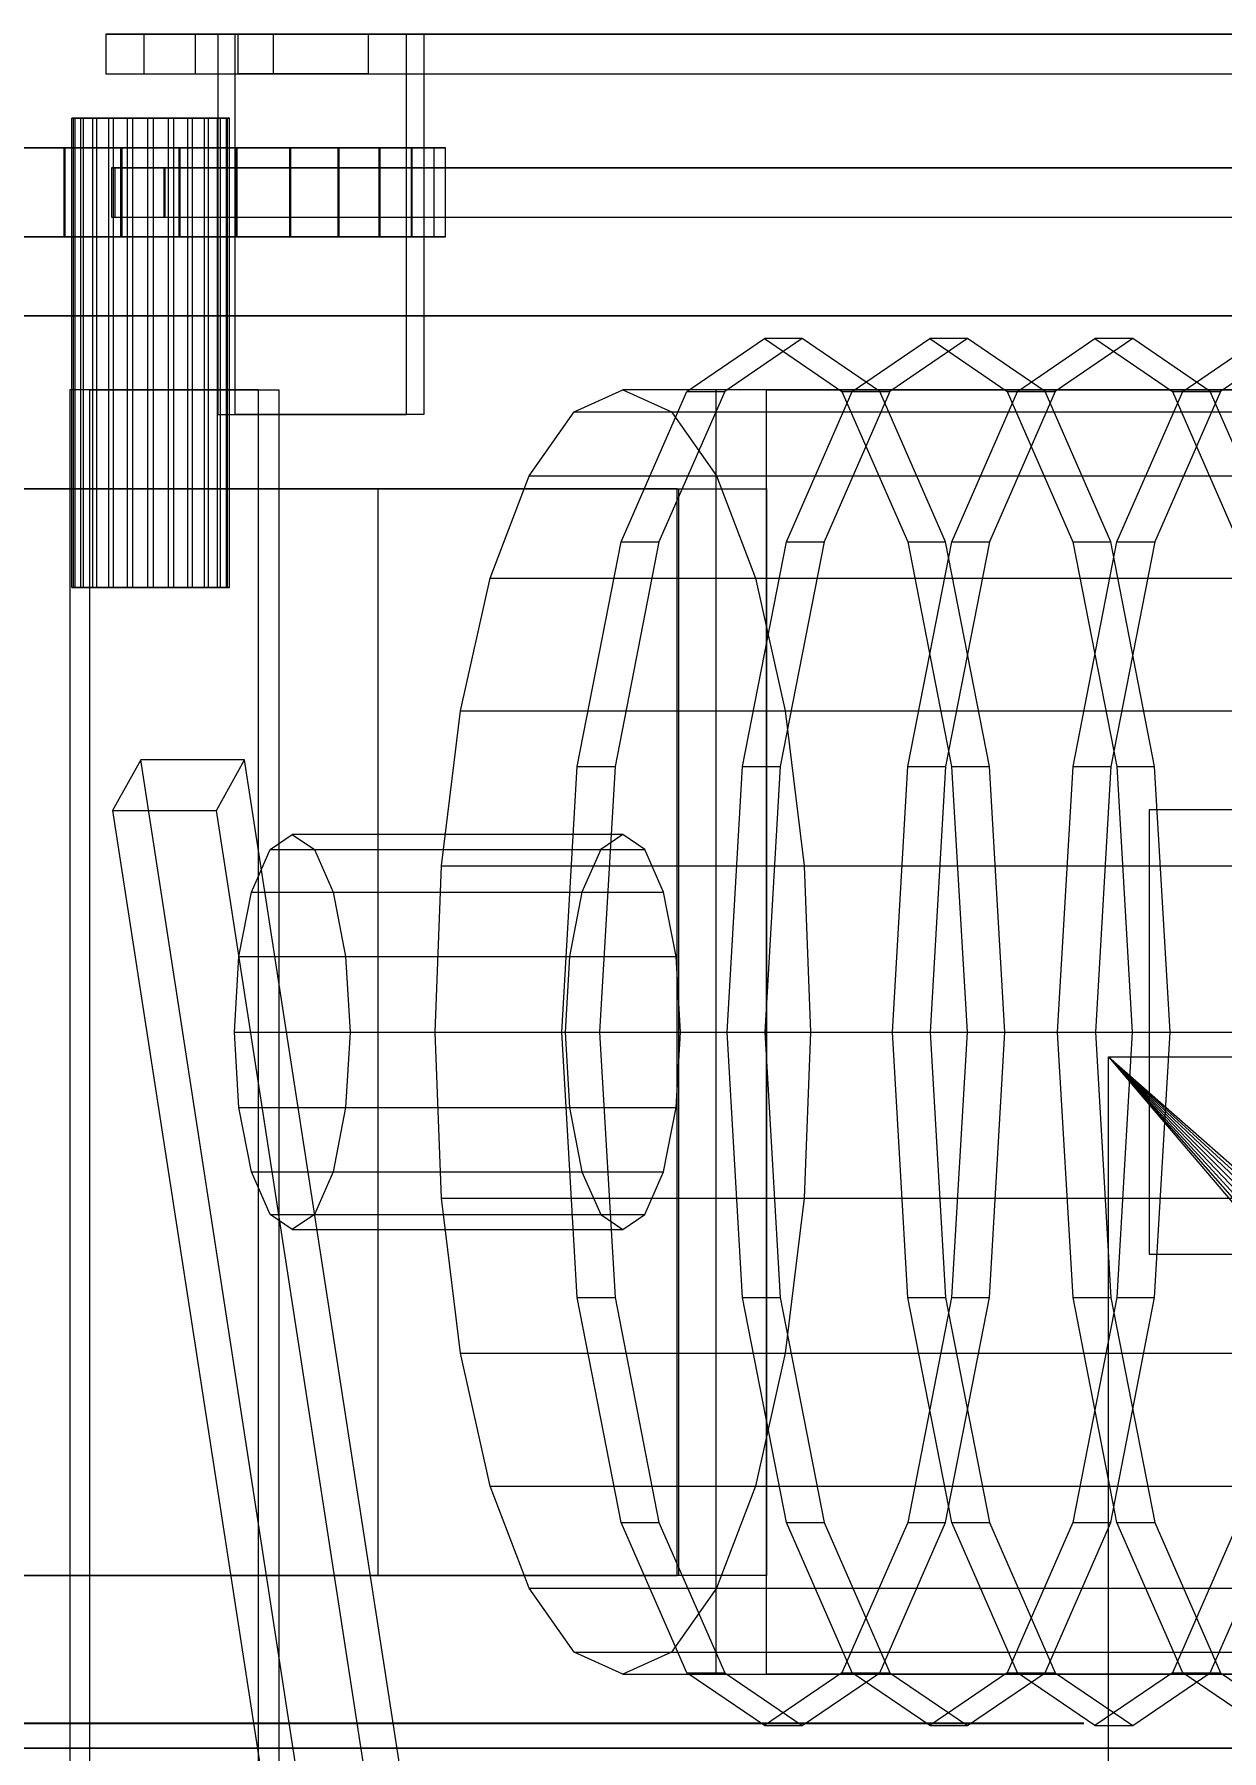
# Model space of a CAD drawing. Header units: millimetres. Extents: x -1970 to 59977, y -50268 to 6837.
# Drawn here: x 24335.6 to 24576.1, y -17515.5 to -17168 of the extents above; entities that cross this region are included whole.
import ezdxf

# ---------------------------------------------------------------- set-up
doc = ezdxf.new("R2010")
doc.units = ezdxf.units.MM
for name, color, linetype, lineweight in [('COTAS_O', 1, 'Continuous', 0), ('superior_briquetadora', 7, 'Continuous', 0), ('superior_C02', 7, 'Continuous', 0)]:
    doc.layers.add(name, color=color, linetype=linetype, lineweight=lineweight)
doc.dimstyles.new('R19_100', dxfattribs={"dimtxt": 250, "dimasz": 150, "dimexe": 150, "dimexo": 80, "dimgap": 100, "dimtad": 1, "dimtih": 1, "dimtoh": 1, "dimdsep": 46, "dimcen": 0.09, "dimadec": 0, "dimazin": 0, "dimtfac": 1, "dimtdec": 4, "dimtofl": 0, "dimtmove": 0, "dimatfit": 3, "dimfxl": 1, "dimtolj": 1, "dimtzin": 0, "dimarcsym": 0})

# ---------------------------------------------------------------- blocks, each defined once
blk = doc.blocks.new('*D34')
at = {"layer": 'COTAS_O', "color": 0, "lineweight": -2, "transparency": 16777216}
for p, q in [((24548.19, -17510), (23778.19, -17510)), ((23928.19, -19330), (23928.19, -17660)), ((24548.19, -19480), (23778.19, -19480))]:
    blk.add_line(p, q, dxfattribs=at)
at = {"layer": 'COTAS_O', "color": 0, "transparency": 16777216}
for points in [[(23903.19, -17660), (23953.19, -17660), (23928.19, -17510)], [(23903.19, -19330), (23953.19, -19330), (23928.19, -19480)]]:
    blk.add_solid(points, dxfattribs=at)
at = {"layer": 'Defpoints', "color": 0, "transparency": 16777216}
for p in [(23928.19, -17510), (24628.19, -17510), (24628.19, -19480)]:
    blk.add_point(p, dxfattribs=at)

msp = doc.modelspace()

# ---------------------------------------------------------------- linework, layer by layer
at = {"layer": 'superior_briquetadora'}
for p, q in [((24553.187, -17675), (24553.187, -17375)), ((24553.187, -17375), (24604.187, -17435)), ((24553.187, -17375), (24604.36, -17433.244)), ((24553.187, -17375), (24604.872, -17431.556)), ((24553.187, -17375), (24605.703, -17430)), ((24553.187, -17375), (24606.823, -17428.636)), ((24553.187, -17375), (24608.186, -17427.517)), ((24553.187, -17375), (24609.742, -17426.685)), ((24553.187, -17375), (24611.431, -17426.173)), ((24553.187, -17375), (24853.187, -17375))]:
    msp.add_line(p, q, dxfattribs=at)
at = {"layer": 'superior_C02'}
for p, q in [((24368.284, -17168), (24350.102, -17168)), ((24350.102, -17168), (24350.102, -17176)), ((24350.102, -17168), (25349.096, -17168)), ((24376.916, -17168), (24357.789, -17168)), ((24357.789, -17168), (24357.789, -17176)), ((24384.093, -17168), (24357.789, -17168)), ((24368.284, -17176), (24368.284, -17168)), ((25367.278, -17168), (24368.284, -17168)), ((24411.03, -17168), (24372.776, -17168)), ((24372.776, -17168), (24372.776, -17245)), ((24376.284, -17168), (24372.776, -17168)), ((24376.284, -17245), (24376.284, -17168)), ((24376.284, -17168), (24414.537, -17168)), ((24376.916, -17176), (24376.916, -17168)), ((24376.916, -17168), (24403.22, -17168)), ((24384.093, -17176), (24384.093, -17168)), ((24384.093, -17168), (24403.22, -17168)), ((24403.22, -17168), (24403.22, -17176)), ((24411.03, -17245), (24411.03, -17168)), ((24411.03, -17168), (24414.537, -17168)), ((24414.537, -17168), (24414.537, -17245)), ((24350.102, -17176), (24368.284, -17176)), ((24350.102, -17176), (25349.096, -17176)), ((24357.789, -17176), (24376.916, -17176)), ((24357.789, -17176), (24384.093, -17176)), ((24368.284, -17176), (25367.278, -17176)), ((24403.22, -17176), (24376.916, -17176)), ((24403.22, -17176), (24384.093, -17176)), ((24343.604, -17185), (24343.203, -17185)), ((24343.203, -17185), (24343.892, -17185)), ((24343.203, -17280), (24343.203, -17185)), ((24345.067, -17185), (24343.604, -17185)), ((24343.604, -17280), (24343.604, -17185)), ((24343.892, -17185), (24345.624, -17185)), ((24343.892, -17280), (24343.892, -17185)), ((24347.493, -17185), (24345.067, -17185)), ((24345.067, -17280), (24345.067, -17185)), ((24345.624, -17185), (24348.28, -17185)), ((24345.624, -17280), (24345.624, -17185)), ((24350.716, -17185), (24347.493, -17185)), ((24347.493, -17280), (24347.493, -17185)), ((24348.28, -17185), (24351.68, -17185)), ((24348.28, -17280), (24348.28, -17185)), ((24354.517, -17185), (24350.716, -17185)), ((24350.716, -17280), (24350.716, -17185)), ((24351.68, -17185), (24355.592, -17185)), ((24351.68, -17280), (24351.68, -17185)), ((24358.637, -17185), (24354.517, -17185)), ((24354.517, -17280), (24354.517, -17185)), ((24355.592, -17185), (24359.75, -17185)), ((24355.592, -17280), (24355.592, -17185)), ((24362.794, -17185), (24358.637, -17185)), ((24358.637, -17280), (24358.637, -17185)), ((24359.75, -17185), (24363.87, -17185)), ((24359.75, -17280), (24359.75, -17185)), ((24366.707, -17185), (24362.794, -17185)), ((24362.794, -17280), (24362.794, -17185)), ((24363.87, -17185), (24367.671, -17185)), ((24363.87, -17280), (24363.87, -17185)), ((24370.107, -17185), (24366.707, -17185)), ((24366.707, -17280), (24366.707, -17185)), ((24367.671, -17185), (24370.894, -17185)), ((24367.671, -17280), (24367.671, -17185)), ((24372.763, -17185), (24370.107, -17185)), ((24370.107, -17280), (24370.107, -17185)), ((24370.894, -17185), (24373.32, -17185)), ((24370.894, -17280), (24370.894, -17185)), ((24374.495, -17185), (24372.763, -17185)), ((24372.763, -17280), (24372.763, -17185)), ((24373.32, -17185), (24374.783, -17185)), ((24373.32, -17280), (24373.32, -17185)), ((24375.184, -17185), (24374.495, -17185)), ((24374.495, -17185), (24374.495, -17280)), ((24374.783, -17185), (24375.184, -17185)), ((24374.783, -17280), (24374.783, -17185)), ((24375.184, -17280), (24375.184, -17185)), ((24341.657, -17191), (24330.8, -17191)), ((24331.019, -17191), (24341.895, -17191)), ((24353.189, -17191), (24341.657, -17191)), ((24341.657, -17209), (24341.657, -17191)), ((24341.895, -17191), (24353.436, -17191)), ((24341.895, -17209), (24341.895, -17191)), ((24364.951, -17191), (24353.189, -17191)), ((24353.189, -17209), (24353.189, -17191)), ((24353.436, -17191), (24365.198, -17191)), ((24353.436, -17209), (24353.436, -17191)), ((24376.492, -17191), (24364.951, -17191)), ((24364.951, -17209), (24364.951, -17191)), ((24365.198, -17191), (24376.729, -17191)), ((24365.198, -17209), (24365.198, -17191)), ((24387.368, -17191), (24376.492, -17191)), ((24376.492, -17209), (24376.492, -17191)), ((24376.729, -17191), (24387.587, -17191)), ((24376.729, -17209), (24376.729, -17191)), ((24397.161, -17191), (24387.368, -17191)), ((24387.368, -17209), (24387.368, -17191)), ((24387.587, -17191), (24397.353, -17191)), ((24387.587, -17209), (24387.587, -17191)), ((24405.495, -17191), (24397.161, -17191)), ((24397.161, -17209), (24397.161, -17191)), ((24397.353, -17191), (24405.653, -17191)), ((24397.353, -17209), (24397.353, -17191)), ((24412.05, -17191), (24405.495, -17191)), ((24405.495, -17209), (24405.495, -17191)), ((24405.653, -17191), (24412.167, -17191)), ((24405.653, -17209), (24405.653, -17191)), ((24416.574, -17191), (24412.05, -17191)), ((24412.05, -17209), (24412.05, -17191)), ((24412.167, -17191), (24416.646, -17191)), ((24412.167, -17209), (24412.167, -17191)), ((24418.892, -17191), (24416.574, -17191)), ((24416.574, -17191), (24416.574, -17209)), ((24416.646, -17191), (24418.917, -17191)), ((24416.646, -17209), (24416.646, -17191)), ((24418.917, -17191), (24418.892, -17191)), ((24418.892, -17209), (24418.892, -17191)), ((24418.917, -17209), (24418.917, -17191)), ((24351.997, -17195), (24351.24, -17195)), ((24351.24, -17195), (24351.24, -17205)), ((24351.24, -17195), (25345.183, -17195)), ((24351.997, -17205), (24351.997, -17195)), ((25345.94, -17195), (24351.997, -17195)), ((24362.14, -17195), (24361.859, -17195)), ((24361.859, -17195), (24361.859, -17205)), ((24361.859, -17195), (25362.723, -17195)), ((24362.14, -17205), (24362.14, -17195)), ((25363.004, -17195), (24362.14, -17195)), ((24351.24, -17205), (24351.997, -17205)), ((24351.24, -17205), (25345.183, -17205)), ((24351.997, -17205), (25345.94, -17205)), ((24361.859, -17205), (24362.14, -17205)), ((24361.859, -17205), (25362.723, -17205)), ((24362.14, -17205), (25363.004, -17205)), ((24330.8, -17209), (24341.657, -17209)), ((24341.895, -17209), (24331.019, -17209)), ((24341.657, -17209), (24353.189, -17209)), ((24353.436, -17209), (24341.895, -17209)), ((24353.189, -17209), (24364.951, -17209)), ((24365.198, -17209), (24353.436, -17209)), ((24364.951, -17209), (24376.492, -17209)), ((24376.729, -17209), (24365.198, -17209)), ((24376.492, -17209), (24387.368, -17209)), ((24387.587, -17209), (24376.729, -17209)), ((24387.368, -17209), (24397.161, -17209)), ((24397.353, -17209), (24387.587, -17209)), ((24397.161, -17209), (24405.495, -17209)), ((24405.653, -17209), (24397.353, -17209)), ((24405.495, -17209), (24412.05, -17209)), ((24412.167, -17209), (24405.653, -17209)), ((24412.05, -17209), (24416.574, -17209)), ((24416.646, -17209), (24412.167, -17209)), ((24416.574, -17209), (24418.892, -17209)), ((24418.917, -17209), (24416.646, -17209)), ((24418.892, -17209), (24418.917, -17209)), ((25000.346, -17225), (24273.53, -17225)), ((24276.453, -17225), (25003.269, -17225)), ((24467.814, -17240.287), (24483.517, -17229.6)), ((24491.168, -17229.6), (24475.465, -17240.287)), ((24483.517, -17229.6), (24499.22, -17240.287)), ((24491.168, -17229.6), (24483.517, -17229.6)), ((24506.871, -17240.287), (24491.168, -17229.6)), ((24501.286, -17240.287), (24516.989, -17229.6)), ((24524.64, -17229.6), (24508.937, -17240.287)), ((24516.989, -17229.6), (24532.692, -17240.287)), ((24524.64, -17229.6), (24516.989, -17229.6)), ((24540.343, -17240.287), (24524.64, -17229.6)), ((24534.758, -17240.287), (24550.461, -17229.6)), ((24558.112, -17229.6), (24542.408, -17240.287)), ((24550.461, -17229.6), (24566.164, -17240.287)), ((24558.112, -17229.6), (24550.461, -17229.6)), ((24573.815, -17240.287), (24558.112, -17229.6)), ((24568.23, -17240.287), (24583.933, -17229.6)), ((24591.583, -17229.6), (24575.88, -17240.287)), ((24381.065, -17240), (24342.812, -17240)), ((24342.812, -17240), (24342.812, -17585)), ((24346.903, -17240), (24342.812, -17240)), ((24346.903, -17585), (24346.903, -17240)), ((24346.903, -17240), (24385.157, -17240)), ((24381.065, -17585), (24381.065, -17240)), ((24381.065, -17240), (24385.157, -17240)), ((24385.157, -17240), (24385.157, -17585)), ((24444.993, -17244.43), (24454.827, -17240)), ((24454.502, -17270.722), (24467.814, -17240.287)), ((24454.827, -17240), (24464.661, -17244.43)), ((24913.869, -17240), (24454.827, -17240)), ((24475.465, -17240.287), (24462.152, -17270.722)), ((24467.814, -17240.287), (24475.465, -17240.287)), ((24970.99, -17240), (24473.695, -17240)), ((24473.695, -17240), (24473.695, -17500)), ((24483.924, -17240), (24473.695, -17240)), ((24483.924, -17500), (24483.924, -17240)), ((24483.924, -17240), (24981.22, -17240)), ((24487.974, -17270.722), (24501.286, -17240.287)), ((24508.937, -17240.287), (24495.624, -17270.722)), ((24499.22, -17240.287), (24512.533, -17270.722)), ((24499.22, -17240.287), (24506.871, -17240.287)), ((24501.286, -17240.287), (24508.937, -17240.287)), ((24520.183, -17270.722), (24506.871, -17240.287)), ((24521.445, -17270.722), (24534.758, -17240.287)), ((24542.408, -17240.287), (24529.096, -17270.722)), ((24532.692, -17240.287), (24546.005, -17270.722)), ((24532.692, -17240.287), (24540.343, -17240.287)), ((24534.758, -17240.287), (24542.408, -17240.287)), ((24553.655, -17270.722), (24540.343, -17240.287)), ((24554.917, -17270.722), (24568.23, -17240.287)), ((24575.88, -17240.287), (24562.568, -17270.722)), ((24566.164, -17240.287), (24579.476, -17270.722)), ((24566.164, -17240.287), (24573.815, -17240.287)), ((24568.23, -17240.287), (24575.88, -17240.287)), ((24587.127, -17270.722), (24573.815, -17240.287)), ((24372.776, -17245), (24411.03, -17245)), ((24372.776, -17245), (24376.284, -17245)), ((24414.537, -17245), (24376.284, -17245)), ((24414.537, -17245), (24411.03, -17245)), ((24435.83, -17257.417), (24444.993, -17244.43)), ((24444.993, -17244.43), (24904.035, -17244.43)), ((24464.661, -17244.43), (24473.824, -17257.417)), ((24464.661, -17244.43), (24923.703, -17244.43)), ((24405.305, -17260), (24214.037, -17260)), ((24465.804, -17260), (24274.536, -17260)), ((24274.829, -17260), (24466.096, -17260)), ((24292.657, -17260), (24483.924, -17260)), ((24405.305, -17480), (24405.305, -17260)), ((24405.305, -17260), (24466.096, -17260)), ((24427.961, -17278.076), (24435.83, -17257.417)), ((24435.83, -17257.417), (24894.872, -17257.417)), ((24465.804, -17480), (24465.804, -17260)), ((24465.804, -17260), (24483.924, -17260)), ((24466.096, -17260), (24466.096, -17480)), ((24473.824, -17257.417), (24481.693, -17278.076)), ((24473.824, -17257.417), (24932.866, -17257.417)), ((24483.924, -17260), (24483.924, -17480)), ((24445.607, -17316.271), (24454.502, -17270.722)), ((24462.152, -17270.722), (24453.257, -17316.271)), ((24454.502, -17270.722), (24462.152, -17270.722)), ((24479.079, -17316.271), (24487.974, -17270.722)), ((24495.624, -17270.722), (24486.729, -17316.271)), ((24487.974, -17270.722), (24495.624, -17270.722)), ((24512.533, -17270.722), (24521.428, -17316.271)), ((24512.533, -17270.722), (24520.183, -17270.722)), ((24512.55, -17316.271), (24521.445, -17270.722)), ((24529.078, -17316.271), (24520.183, -17270.722)), ((24529.096, -17270.722), (24520.201, -17316.271)), ((24521.445, -17270.722), (24529.096, -17270.722)), ((24546.005, -17270.722), (24554.9, -17316.271)), ((24546.005, -17270.722), (24553.655, -17270.722)), ((24546.022, -17316.271), (24554.917, -17270.722)), ((24562.55, -17316.271), (24553.655, -17270.722)), ((24562.568, -17270.722), (24553.673, -17316.271)), ((24554.917, -17270.722), (24562.568, -17270.722)), ((24343.892, -17280), (24343.203, -17280)), ((24343.203, -17280), (24343.604, -17280)), ((24343.604, -17280), (24345.067, -17280)), ((24345.624, -17280), (24343.892, -17280)), ((24345.067, -17280), (24347.493, -17280)), ((24348.28, -17280), (24345.624, -17280)), ((24347.493, -17280), (24350.716, -17280)), ((24351.68, -17280), (24348.28, -17280)), ((24350.716, -17280), (24354.517, -17280)), ((24355.592, -17280), (24351.68, -17280)), ((24354.517, -17280), (24358.637, -17280)), ((24359.75, -17280), (24355.592, -17280)), ((24358.637, -17280), (24362.794, -17280)), ((24363.87, -17280), (24359.75, -17280)), ((24362.794, -17280), (24366.707, -17280)), ((24367.671, -17280), (24363.87, -17280)), ((24366.707, -17280), (24370.107, -17280)), ((24370.894, -17280), (24367.671, -17280)), ((24370.107, -17280), (24372.763, -17280)), ((24373.32, -17280), (24370.894, -17280)), ((24372.763, -17280), (24374.495, -17280)), ((24374.783, -17280), (24373.32, -17280)), ((24374.495, -17280), (24375.184, -17280)), ((24375.184, -17280), (24374.783, -17280)), ((24421.923, -17305), (24427.961, -17278.076)), ((24427.961, -17278.076), (24887.003, -17278.076)), ((24481.693, -17278.076), (24487.731, -17305)), ((24481.693, -17278.076), (24940.735, -17278.076)), ((24418.127, -17336.354), (24421.923, -17305)), ((24421.923, -17305), (24880.965, -17305)), ((24487.731, -17305), (24491.527, -17336.354)), ((24487.731, -17305), (24946.773, -17305)), ((24357.184, -17314.864), (24351.498, -17325.136)), ((24378.224, -17314.864), (24357.184, -17314.864)), ((24395.763, -17564.864), (24357.184, -17314.864)), ((24372.538, -17325.136), (24378.224, -17314.864)), ((24416.803, -17564.864), (24378.224, -17314.864)), ((24442.483, -17370), (24445.607, -17316.271)), ((24445.607, -17316.271), (24453.257, -17316.271)), ((24453.257, -17316.271), (24450.134, -17370)), ((24475.955, -17370), (24479.079, -17316.271)), ((24479.079, -17316.271), (24486.729, -17316.271)), ((24486.729, -17316.271), (24483.606, -17370)), ((24509.427, -17370), (24512.55, -17316.271)), ((24512.55, -17316.271), (24520.201, -17316.271)), ((24520.201, -17316.271), (24517.077, -17370)), ((24521.428, -17316.271), (24524.551, -17370)), ((24521.428, -17316.271), (24529.078, -17316.271)), ((24532.202, -17370), (24529.078, -17316.271)), ((24542.899, -17370), (24546.022, -17316.271)), ((24546.022, -17316.271), (24553.673, -17316.271)), ((24553.673, -17316.271), (24550.549, -17370)), ((24554.9, -17316.271), (24558.023, -17370)), ((24554.9, -17316.271), (24562.55, -17316.271)), ((24565.674, -17370), (24562.55, -17316.271)), ((24351.498, -17325.136), (24372.538, -17325.136)), ((24351.498, -17325.136), (24390.077, -17575.136)), ((24411.117, -17575.136), (24372.538, -17325.136)), ((24676.183, -17325), (24561.423, -17325)), ((24561.423, -17325), (24561.423, -17415)), ((24577.497, -17325), (24561.423, -17325)), ((24379.617, -17341.716), (24383.41, -17333.045)), ((24383.41, -17333.045), (24387.884, -17330)), ((24383.41, -17333.045), (24450.353, -17333.045)), ((24387.884, -17330), (24392.357, -17333.045)), ((24454.827, -17330), (24387.884, -17330)), ((24392.357, -17333.045), (24396.15, -17341.716)), ((24392.357, -17333.045), (24459.301, -17333.045)), ((24450.353, -17333.045), (24446.561, -17341.716)), ((24454.827, -17330), (24450.353, -17333.045)), ((24459.301, -17333.045), (24454.827, -17330)), ((24463.094, -17341.716), (24459.301, -17333.045)), ((24416.833, -17370), (24418.127, -17336.354)), ((24418.127, -17336.354), (24877.169, -17336.354)), ((24491.527, -17336.354), (24492.822, -17370)), ((24491.527, -17336.354), (24950.569, -17336.354)), ((24377.083, -17354.693), (24379.617, -17341.716)), ((24379.617, -17341.716), (24446.561, -17341.716)), ((24396.15, -17341.716), (24398.684, -17354.693)), ((24396.15, -17341.716), (24463.094, -17341.716)), ((24446.561, -17341.716), (24444.026, -17354.693)), ((24465.628, -17354.693), (24463.094, -17341.716)), ((24376.193, -17370), (24377.083, -17354.693)), ((24377.083, -17354.693), (24444.026, -17354.693)), ((24398.684, -17354.693), (24399.574, -17370)), ((24398.684, -17354.693), (24465.628, -17354.693)), ((24444.026, -17354.693), (24443.137, -17370)), ((24466.518, -17370), (24465.628, -17354.693)), ((24377.083, -17385.307), (24376.193, -17370)), ((24376.193, -17370), (24443.137, -17370)), ((24399.574, -17370), (24398.684, -17385.307)), ((24399.574, -17370), (24466.518, -17370)), ((24418.127, -17403.646), (24416.833, -17370)), ((24416.833, -17370), (24875.874, -17370)), ((24445.607, -17423.729), (24442.483, -17370)), ((24442.483, -17370), (24450.134, -17370)), ((24443.137, -17370), (24444.026, -17385.307)), ((24450.134, -17370), (24453.257, -17423.729)), ((24465.628, -17385.307), (24466.518, -17370)), ((24479.079, -17423.729), (24475.955, -17370)), ((24475.955, -17370), (24483.606, -17370)), ((24483.606, -17370), (24486.729, -17423.729)), ((24492.822, -17370), (24491.527, -17403.646)), ((24492.822, -17370), (24951.864, -17370)), ((24512.55, -17423.729), (24509.427, -17370)), ((24509.427, -17370), (24517.077, -17370)), ((24517.077, -17370), (24520.201, -17423.729)), ((24524.551, -17370), (24521.428, -17423.729)), ((24524.551, -17370), (24532.202, -17370)), ((24529.078, -17423.729), (24532.202, -17370)), ((24546.022, -17423.729), (24542.899, -17370)), ((24542.899, -17370), (24550.549, -17370)), ((24550.549, -17370), (24553.673, -17423.729)), ((24558.023, -17370), (24554.9, -17423.729)), ((24558.023, -17370), (24565.674, -17370)), ((24562.55, -17423.729), (24565.674, -17370)), ((24379.617, -17398.284), (24377.083, -17385.307)), ((24377.083, -17385.307), (24444.026, -17385.307)), ((24398.684, -17385.307), (24396.15, -17398.284)), ((24398.684, -17385.307), (24465.628, -17385.307)), ((24444.026, -17385.307), (24446.561, -17398.284)), ((24463.094, -17398.284), (24465.628, -17385.307)), ((24383.41, -17406.955), (24379.617, -17398.284)), ((24379.617, -17398.284), (24446.561, -17398.284)), ((24396.15, -17398.284), (24392.357, -17406.955)), ((24396.15, -17398.284), (24463.094, -17398.284)), ((24446.561, -17398.284), (24450.353, -17406.955)), ((24459.301, -17406.955), (24463.094, -17398.284)), ((24421.923, -17435), (24418.127, -17403.646)), ((24418.127, -17403.646), (24877.169, -17403.646)), ((24491.527, -17403.646), (24487.731, -17435)), ((24491.527, -17403.646), (24950.569, -17403.646)), ((24387.884, -17410), (24383.41, -17406.955)), ((24383.41, -17406.955), (24450.353, -17406.955)), ((24392.357, -17406.955), (24387.884, -17410)), ((24392.357, -17406.955), (24459.301, -17406.955)), ((24450.353, -17406.955), (24454.827, -17410)), ((24454.827, -17410), (24459.301, -17406.955)), ((24387.884, -17410), (24454.827, -17410)), ((24561.423, -17415), (24676.183, -17415)), ((24561.423, -17415), (24577.497, -17415)), ((24454.502, -17469.278), (24445.607, -17423.729)), ((24445.607, -17423.729), (24453.257, -17423.729)), ((24453.257, -17423.729), (24462.152, -17469.278)), ((24487.974, -17469.278), (24479.079, -17423.729)), ((24479.079, -17423.729), (24486.729, -17423.729)), ((24486.729, -17423.729), (24495.624, -17469.278)), ((24521.428, -17423.729), (24512.533, -17469.278)), ((24521.445, -17469.278), (24512.55, -17423.729)), ((24512.55, -17423.729), (24520.201, -17423.729)), ((24520.183, -17469.278), (24529.078, -17423.729)), ((24520.201, -17423.729), (24529.096, -17469.278)), ((24521.428, -17423.729), (24529.078, -17423.729)), ((24554.9, -17423.729), (24546.005, -17469.278)), ((24554.917, -17469.278), (24546.022, -17423.729)), ((24546.022, -17423.729), (24553.673, -17423.729)), ((24553.655, -17469.278), (24562.55, -17423.729)), ((24553.673, -17423.729), (24562.568, -17469.278)), ((24554.9, -17423.729), (24562.55, -17423.729)), ((24427.961, -17461.924), (24421.923, -17435)), ((24421.923, -17435), (24880.965, -17435)), ((24487.731, -17435), (24481.693, -17461.924)), ((24487.731, -17435), (24946.773, -17435)), ((24435.83, -17482.583), (24427.961, -17461.924)), ((24427.961, -17461.924), (24887.003, -17461.924)), ((24481.693, -17461.924), (24473.824, -17482.583)), ((24481.693, -17461.924), (24940.735, -17461.924)), ((24467.814, -17499.713), (24454.502, -17469.278)), ((24454.502, -17469.278), (24462.152, -17469.278)), ((24462.152, -17469.278), (24475.465, -17499.713)), ((24501.286, -17499.713), (24487.974, -17469.278)), ((24487.974, -17469.278), (24495.624, -17469.278)), ((24495.624, -17469.278), (24508.937, -17499.713)), ((24512.533, -17469.278), (24499.22, -17499.713)), ((24506.871, -17499.713), (24520.183, -17469.278)), ((24512.533, -17469.278), (24520.183, -17469.278)), ((24534.758, -17499.713), (24521.445, -17469.278)), ((24521.445, -17469.278), (24529.096, -17469.278)), ((24529.096, -17469.278), (24542.408, -17499.713)), ((24546.005, -17469.278), (24532.692, -17499.713)), ((24540.343, -17499.713), (24553.655, -17469.278)), ((24546.005, -17469.278), (24553.655, -17469.278)), ((24568.23, -17499.713), (24554.917, -17469.278)), ((24554.917, -17469.278), (24562.568, -17469.278)), ((24562.568, -17469.278), (24575.88, -17499.713)), ((24579.476, -17469.278), (24566.164, -17499.713)), ((24573.815, -17499.713), (24587.127, -17469.278)), ((24214.037, -17480), (24405.305, -17480)), ((24274.536, -17480), (24465.804, -17480)), ((24466.096, -17480), (24274.829, -17480)), ((24483.924, -17480), (24292.657, -17480)), ((24466.096, -17480), (24405.305, -17480)), ((24444.993, -17495.57), (24435.83, -17482.583)), ((24435.83, -17482.583), (24894.872, -17482.583)), ((24473.824, -17482.583), (24464.661, -17495.57)), ((24483.924, -17480), (24465.804, -17480)), ((24473.824, -17482.583), (24932.866, -17482.583)), ((24454.827, -17500), (24444.993, -17495.57)), ((24444.993, -17495.57), (24904.035, -17495.57)), ((24464.661, -17495.57), (24454.827, -17500)), ((24464.661, -17495.57), (24923.703, -17495.57)), ((24454.827, -17500), (24913.869, -17500)), ((24483.517, -17510.4), (24467.814, -17499.713)), ((24467.814, -17499.713), (24475.465, -17499.713)), ((24473.695, -17500), (24970.99, -17500)), ((24473.695, -17500), (24483.924, -17500)), ((24475.465, -17499.713), (24491.168, -17510.4)), ((24499.22, -17499.713), (24483.517, -17510.4)), ((24981.22, -17500), (24483.924, -17500)), ((24491.168, -17510.4), (24506.871, -17499.713)), ((24499.22, -17499.713), (24506.871, -17499.713)), ((24516.989, -17510.4), (24501.286, -17499.713)), ((24501.286, -17499.713), (24508.937, -17499.713)), ((24508.937, -17499.713), (24524.64, -17510.4)), ((24532.692, -17499.713), (24516.989, -17510.4)), ((24524.64, -17510.4), (24540.343, -17499.713)), ((24532.692, -17499.713), (24540.343, -17499.713)), ((24550.461, -17510.4), (24534.758, -17499.713)), ((24534.758, -17499.713), (24542.408, -17499.713)), ((24542.408, -17499.713), (24558.112, -17510.4)), ((24566.164, -17499.713), (24550.461, -17510.4)), ((24558.112, -17510.4), (24573.815, -17499.713)), ((24566.164, -17499.713), (24573.815, -17499.713)), ((24583.933, -17510.4), (24568.23, -17499.713)), ((24568.23, -17499.713), (24575.88, -17499.713)), ((24575.88, -17499.713), (24591.583, -17510.4)), ((24483.517, -17510.4), (24491.168, -17510.4)), ((24516.989, -17510.4), (24524.64, -17510.4)), ((24550.461, -17510.4), (24558.112, -17510.4)), ((24273.53, -17515), (25000.346, -17515)), ((25003.269, -17515), (24276.453, -17515))]:
    msp.add_line(p, q, dxfattribs=at)

# ---------------------------------------------------------------- dimensions: what is measured, and where the dimension line sits
at = {"layer": 'COTAS_O'}
dim = msp.add_aligned_dim(p1=(24628.187, -19480), p2=(24628.187, -17510), distance=700, text='<> O', dimstyle='R19_100', dxfattribs=at)
dim.commit()
dim.dimension.update_dxf_attribs({"geometry": '*D34', "text_midpoint": (23928.187, -18495)})

doc.saveas('drawing.dxf')
